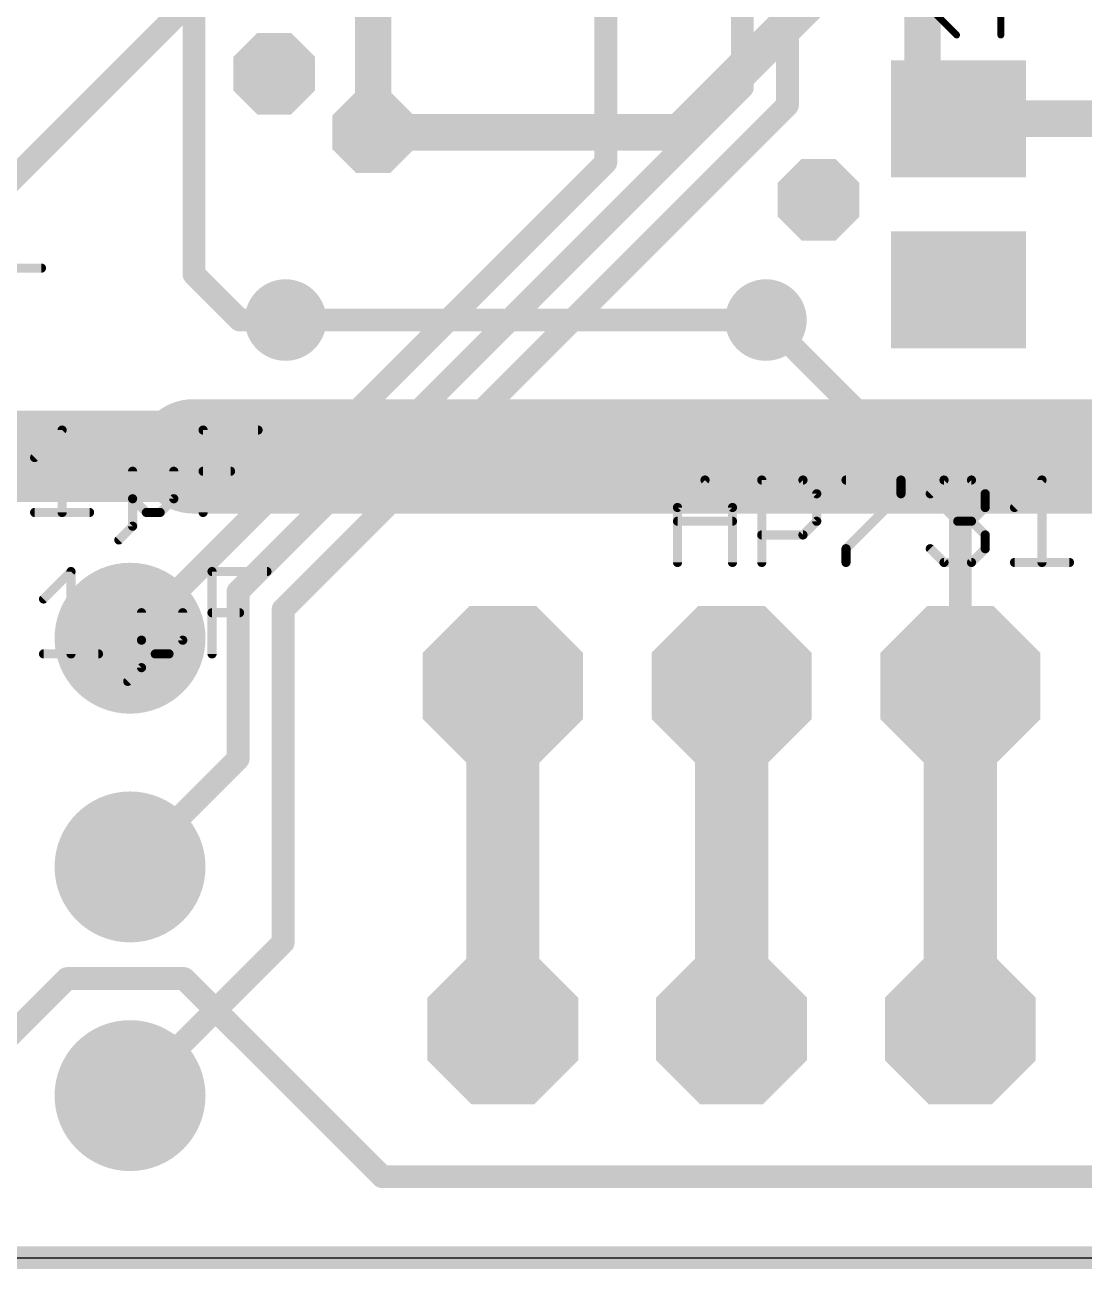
# Model space of a CAD drawing. Extents: x -2.6 to 77.4, y -0.1 to 55.9.
# Drawn here: x 22.63 to 34.39, y -0.13 to 13.69 of the extents above; entities that cross this region are included whole.
import ezdxf

# ---------------------------------------------------------------- set-up
doc = ezdxf.new("R2010")
doc.units = 0
for name, color, linetype in [('1', 12, 'CONTINUOUS'), ('16', 132, 'CONTINUOUS'), ('17', 110, 'CONTINUOUS'), ('18', 110, 'CONTINUOUS'), ('20', 53, 'CONTINUOUS'), ('27', 253, 'CONTINUOUS')]:
    doc.layers.add(name, color=color, linetype=linetype)

# ---------------------------------------------------------------- blocks, each defined once
blk = doc.blocks.new('RECT')
blk.add_solid([(-0.5, -0.5), (0.5, -0.5), (-0.5, 0.5), (0.5, 0.5)])
blk = doc.blocks.new('ROUNDP')
at = {"const_width": 0.5}
blk.add_lwpolyline([(0, -0.25, 1), (0, 0.25, 1), (0, -0.25)], format="xyb", dxfattribs=at)
blk = doc.blocks.new('OCTAGONP')
at = {"const_width": 0.5}
blk.add_lwpolyline([(-0.25, -0.1036), (-0.25, 0.1036), (-0.1036, 0.25), (0.1036, 0.25), (0.25, 0.1036), (0.25, -0.1036), (0.1036, -0.25), (-0.1036, -0.25), (-0.25, -0.1036), (-0.25, 0.1036)], dxfattribs=at)
blk = doc.blocks.new('ROUNDV')
at = {"const_width": 0.5}
blk.add_lwpolyline([(0, -0.25, 1), (0, 0.25, 1), (0, -0.25)], format="xyb", dxfattribs=at)
blk = doc.blocks.new('OCTAGONV')
at = {"const_width": 0.5}
blk.add_lwpolyline([(-0.25, -0.1036), (-0.25, 0.1036), (-0.1036, 0.25), (0.1036, 0.25), (0.25, 0.1036), (0.25, -0.1036), (0.1036, -0.25), (-0.1036, -0.25), (-0.25, -0.1036), (-0.25, 0.1036)], dxfattribs=at)

msp = doc.modelspace()

# ---------------------------------------------------------------- linework, layer by layer
at = {"layer": '1'}
for points, const_width in [([(31.1, 20.447), (31.1, 12.8)], 0.254), ([(29.083, 18.481), (29.083, 12.163)], 0.254), ([(32.6, 12.716), (32.6, 17.3)], 0.4064), ([(26.5, 12.5), (26.5, 17)], 0.4064), ([(30.6, 16.383), (30.6, 13)], 0.254), ([(24.511, 16.256), (24.511, 10.922)], 0.254), ([(30.6, 13), (25, 7.4)], 0.254), ([(31.1, 12.8), (25.5, 7.2)], 0.254), ([(33, 12.65), (32.6, 12.716)], 0.4064), ([(35.2, 12.65), (33, 12.65)], 0.4064), ([(29.083, 12.163), (23.8, 6.88)], 0.254), ([(24.511, 10.922), (25.019, 10.414)], 0.254), ([(25.019, 10.414), (25.527, 10.414)], 0.254), ([(30.861, 10.414), (33.02, 8.255)], 0.254), ([(33.02, 8.255), (33.02, 6.35)], 0.254), ([(25, 7.4), (25, 5.54)], 0.254), ([(25.5, 7.2), (25.5, 3.5)], 0.254), ([(25, 5.54), (23.8, 4.34)], 0.254), ([(25.5, 3.5), (23.8, 1.8)], 0.254), ([(0, 0), (68.6, 0)], 0.254)]:
    msp.add_lwpolyline(points, dxfattribs=dict(at, const_width=const_width))
for points, const_width in [([(30.5365, 13, 1), (30.6635, 13)], 0.127), ([(30.6449, 12.9551, 1), (30.5551, 13.0449)], 0.127), ([(31.0365, 12.8, 1), (31.1635, 12.8)], 0.127), ([(31.1449, 12.7551, 1), (31.0551, 12.8449)], 0.127), ([(32.6165, 12.8162, 1), (32.5835, 12.6158)], 0.2032), ([(33, 12.7516, 1), (33, 12.5484)], 0.2032), ([(32.4984, 12.716, 1), (32.7016, 12.716)], 0.2032), ([(32.9835, 12.5498, 1), (33.0165, 12.7502)], 0.2032), ([(26.3984, 12.5, 1), (26.6016, 12.5)], 0.2032), ([(29.0195, 12.163, 1), (29.1465, 12.163)], 0.127), ([(29.1279, 12.1181, 1), (29.0381, 12.2079)], 0.127), ([(24.5559, 10.9669, 1), (24.4661, 10.8771)], 0.127), ([(24.4475, 10.922, 1), (24.5745, 10.922)], 0.127), ([(25.019, 10.4775, 1), (25.019, 10.3505)], 0.127), ([(24.9741, 10.3691, 1), (25.0639, 10.4589)], 0.127), ([(25.527, 10.3505, 1), (25.527, 10.4775)], 0.127), ([(30.9059, 10.4589, 1), (30.8161, 10.3691)], 0.127), ([(33.0835, 8.255, 1), (32.9565, 8.255)], 0.127), ([(32.9751, 8.2101, 1), (33.0649, 8.2999)], 0.127), ([(25.0635, 7.4, 1), (24.9365, 7.4)], 0.127), ([(24.9551, 7.4449, 1), (25.0449, 7.3551)], 0.127), ([(25.5635, 7.2, 1), (25.4365, 7.2)], 0.127), ([(25.4551, 7.2449, 1), (25.5449, 7.1551)], 0.127), ([(23.7551, 6.9249, 1), (23.8449, 6.8351)], 0.127), ([(32.9565, 6.35, 1), (33.0835, 6.35)], 0.127), ([(25.0449, 5.4951, 1), (24.9551, 5.5849)], 0.127), ([(24.9365, 5.54, 1), (25.0635, 5.54)], 0.127), ([(23.7551, 4.3849, 1), (23.8449, 4.2951)], 0.127), ([(25.5449, 3.4551, 1), (25.4551, 3.5449)], 0.127), ([(25.4365, 3.5, 1), (25.5635, 3.5)], 0.127), ([(23.7551, 1.8449, 1), (23.8449, 1.7551)], 0.127)]:
    msp.add_lwpolyline(points, format="xyb", dxfattribs=dict(at, const_width=const_width))
at = {"layer": '16'}
for points, const_width in [([(29.9, 12.5), (32.6, 15.2)], 0.4064), ([(24.519, 14), (21.441, 10.922)], 0.254), ([(26.5, 12.5), (29.9, 12.5)], 0.4064), ([(25.527, 10.414), (30.861, 10.414)], 0.254), ([(24.5, 8.9), (21.844, 8.9)], 1.016), ([(24.5, 8.9), (37.4917, 8.9)], 1.27), ([(27.94, 6.35), (27.94, 2.54)], 0.8128), ([(30.48, 6.35), (30.48, 2.54)], 0.8128), ([(33.02, 6.35), (33.02, 2.54)], 0.8128), ([(22.25, 2.25), (23.1, 3.1)], 0.254), ([(23.1, 3.1), (24.4, 3.1)], 0.254), ([(24.4, 3.1), (26.6, 0.9)], 0.254), ([(26.6, 0.9), (36.46, 0.9)], 0.254), ([(0, 0), (68.6, 0)], 0.254)]:
    msp.add_lwpolyline(points, dxfattribs=dict(at, const_width=const_width))
for points, const_width in [([(26.5, 12.6016, 1), (26.5, 12.3984)], 0.2032), ([(29.8282, 12.5718, 1), (29.9718, 12.4282)], 0.2032), ([(29.9, 12.3984, 1), (29.9, 12.6016)], 0.2032), ([(25.527, 10.4775, 1), (25.527, 10.3505)], 0.127), ([(30.861, 10.3505, 1), (30.861, 10.4775)], 0.127), ([(24.5, 9.2175, 1), (24.5, 8.5825)], 0.635), ([(24.5, 8.646, 1), (24.5, 9.154)], 0.508), ([(28.1432, 6.35, 1), (27.7368, 6.35)], 0.4064), ([(30.6832, 6.35, 1), (30.2768, 6.35)], 0.4064), ([(33.2232, 6.35, 1), (32.8168, 6.35)], 0.4064), ([(23.1, 3.1635, 1), (23.1, 3.0365)], 0.127), ([(23.1449, 3.0551, 1), (23.0551, 3.1449)], 0.127), ([(24.4449, 3.1449, 1), (24.3551, 3.0551)], 0.127), ([(24.4, 3.0365, 1), (24.4, 3.1635)], 0.127), ([(27.7368, 2.54, 1), (28.1432, 2.54)], 0.4064), ([(30.2768, 2.54, 1), (30.6832, 2.54)], 0.4064), ([(32.8168, 2.54, 1), (33.2232, 2.54)], 0.4064), ([(26.6, 0.9635, 1), (26.6, 0.8365)], 0.127), ([(26.5551, 0.8551, 1), (26.6449, 0.9449)], 0.127)]:
    msp.add_lwpolyline(points, format="xyb", dxfattribs=dict(at, const_width=const_width))
at = {"layer": '20'}
msp.add_line((0, 0), (66.04, 0), dxfattribs=at)
at = {"layer": '27'}
for points, const_width in [([(33.4699, 13.5796), (33.4699, 14.0711)], 0.0762), ([(32.9784, 13.5796), (32.7327, 13.8253)], 0.0762), ([(22.2063, 10.991), (22.8165, 10.991)], 0.1016), ([(22.7406, 8.8869), (23.0456, 9.192)], 0.1016), ([(23.0456, 9.192), (23.0456, 8.2768)], 0.1016), ([(24.6116, 8.2768), (24.6116, 9.192)], 0.1016), ([(24.6116, 9.192), (25.2217, 9.192)], 0.1016), ([(23.8286, 8.7344), (23.8286, 8.4293)], 0.1016), ([(24.2862, 8.4293), (24.2862, 8.7344)], 0.1016), ([(24.6116, 8.7344), (24.9167, 8.7344)], 0.1016), ([(29.8798, 8.3319), (30.1849, 8.637)], 0.1016), ([(30.1849, 8.637), (30.4899, 8.3319)], 0.1016), ([(30.8153, 7.7218), (30.8153, 8.637)], 0.1016), ([(30.8153, 8.637), (31.2729, 8.637)], 0.1016), ([(31.2729, 8.637), (31.4254, 8.4845)], 0.1016), ([(31.7508, 8.637), (32.361, 8.637)], 0.1016), ([(32.361, 8.637), (32.361, 8.4845)], 0.1016), ([(32.6864, 8.4845), (32.8389, 8.637)], 0.1016), ([(32.8389, 8.637), (33.1439, 8.637)], 0.1016), ([(33.1439, 8.637), (33.2965, 8.4845)], 0.1016), ([(33.6219, 8.3319), (33.9269, 8.637)], 0.1016), ([(33.9269, 8.637), (33.9269, 7.7218)], 0.1016), ([(23.8286, 8.4293), (23.9812, 8.2768)], 0.1016), ([(23.8286, 8.4293), (23.8286, 8.1243)], 0.1016), ([(24.1337, 8.2768), (24.2862, 8.4293)], 0.1016), ([(31.4254, 8.4845), (31.4254, 8.1794)], 0.1016), ([(32.361, 8.4845), (31.7508, 7.8743)], 0.1016), ([(33.2965, 8.4845), (33.2965, 8.3319)], 0.1016), ([(22.7406, 8.2768), (23.3507, 8.2768)], 0.1016), ([(23.9812, 8.2768), (24.1337, 8.2768)], 0.1016), ([(29.8798, 7.7218), (29.8798, 8.3319)], 0.1016), ([(30.4899, 8.3319), (30.4899, 7.7218)], 0.1016), ([(33.2965, 8.3319), (33.1439, 8.1794)], 0.1016), ([(23.8286, 8.1243), (23.6761, 7.9717)], 0.1016), ([(29.8798, 8.1794), (30.4899, 8.1794)], 0.1016), ([(31.4254, 8.1794), (31.2729, 8.0269)], 0.1016), ([(33.1439, 8.1794), (32.9914, 8.1794)], 0.1016), ([(33.1439, 8.1794), (33.2965, 8.0269)], 0.1016), ([(31.2729, 8.0269), (30.8153, 8.0269)], 0.1016), ([(33.2965, 8.0269), (33.2965, 7.8743)], 0.1016), ([(31.7508, 7.8743), (31.7508, 7.7218)], 0.1016), ([(32.8389, 7.7218), (32.6864, 7.8743)], 0.1016), ([(33.2965, 7.8743), (33.1439, 7.7218)], 0.1016), ([(33.1439, 7.7218), (32.8389, 7.7218)], 0.1016), ([(33.6219, 7.7218), (34.232, 7.7218)], 0.1016), ([(22.8396, 7.3159), (23.1446, 7.621)], 0.1016), ([(23.1446, 7.621), (23.1446, 6.7058)], 0.1016), ([(24.7106, 6.7058), (24.7106, 7.621)], 0.1016), ([(24.7106, 7.621), (25.3207, 7.621)], 0.1016), ([(23.9276, 7.1634), (23.9276, 6.8583)], 0.1016), ([(24.3852, 6.8583), (24.3852, 7.1634)], 0.1016), ([(24.7106, 7.1634), (25.0157, 7.1634)], 0.1016), ([(23.9276, 6.8583), (24.0802, 6.7058)], 0.1016), ([(23.9276, 6.8583), (23.9276, 6.5533)], 0.1016), ([(24.2327, 6.7058), (24.3852, 6.8583)], 0.1016), ([(22.8396, 6.7058), (23.4497, 6.7058)], 0.1016), ([(24.0802, 6.7058), (24.2327, 6.7058)], 0.1016), ([(23.9276, 6.5533), (23.7751, 6.4007)], 0.1016)]:
    msp.add_lwpolyline(points, dxfattribs=dict(at, const_width=const_width))
for points, const_width in [([(32.9649, 13.5661, 1), (32.9919, 13.5931)], 0.0381), ([(33.4509, 13.5796, 1), (33.489, 13.5796)], 0.0381), ([(22.8165, 10.9656, 1), (22.8165, 11.0164)], 0.0508), ([(23.071, 9.192, 1), (23.0202, 9.192)], 0.0508), ([(23.0636, 9.174, 1), (23.0277, 9.2099)], 0.0508), ([(24.637, 9.192, 1), (24.5862, 9.192)], 0.0508), ([(24.6116, 9.2174, 1), (24.6116, 9.1666)], 0.0508), ([(25.2217, 9.1666, 1), (25.2217, 9.2174)], 0.0508), ([(22.7226, 8.9049, 1), (22.7585, 8.869)], 0.0508), ([(23.854, 8.7344, 1), (23.8032, 8.7344)], 0.0508), ([(24.3116, 8.7344, 1), (24.2608, 8.7344)], 0.0508), ([(24.6116, 8.7598, 1), (24.6116, 8.709)], 0.0508), ([(24.9167, 8.709, 1), (24.9167, 8.7598)], 0.0508), ([(30.2028, 8.6549, 1), (30.1669, 8.619)], 0.0508), ([(30.2028, 8.619, 1), (30.1669, 8.6549)], 0.0508), ([(30.8407, 8.637, 1), (30.7899, 8.637)], 0.0508), ([(30.8153, 8.6624, 1), (30.8153, 8.6116)], 0.0508), ([(31.2909, 8.6549, 1), (31.2549, 8.619)], 0.0508), ([(31.2729, 8.6116, 1), (31.2729, 8.6624)], 0.0508), ([(31.7508, 8.6624, 1), (31.7508, 8.6116)], 0.0508), ([(32.3864, 8.637, 1), (32.3356, 8.637)], 0.0508), ([(32.361, 8.6116, 1), (32.361, 8.6624)], 0.0508), ([(32.8389, 8.6624, 1), (32.8389, 8.6116)], 0.0508), ([(32.8568, 8.619, 1), (32.8209, 8.6549)], 0.0508), ([(33.1619, 8.6549, 1), (33.126, 8.619)], 0.0508), ([(33.1439, 8.6116, 1), (33.1439, 8.6624)], 0.0508), ([(33.9523, 8.637, 1), (33.9015, 8.637)], 0.0508), ([(33.9449, 8.619, 1), (33.909, 8.6549)], 0.0508), ([(23.854, 8.4293, 1), (23.8032, 8.4293)], 0.0508), ([(23.8032, 8.4293, 1), (23.854, 8.4293)], 0.0508), ([(23.8466, 8.4473, 1), (23.8107, 8.4114)], 0.0508), ([(24.2608, 8.4293, 1), (24.3116, 8.4293)], 0.0508), ([(24.3042, 8.4114, 1), (24.2683, 8.4473)], 0.0508), ([(31.4508, 8.4845, 1), (31.4, 8.4845)], 0.0508), ([(31.4075, 8.4665, 1), (31.4434, 8.5024)], 0.0508), ([(32.3356, 8.4845, 1), (32.3864, 8.4845)], 0.0508), ([(32.3789, 8.4665, 1), (32.343, 8.5024)], 0.0508), ([(32.6684, 8.5024, 1), (32.7043, 8.4665)], 0.0508), ([(33.3219, 8.4845, 1), (33.2711, 8.4845)], 0.0508), ([(33.2785, 8.4665, 1), (33.3144, 8.5024)], 0.0508), ([(22.7406, 8.3022, 1), (22.7406, 8.2514)], 0.0508), ([(23.0202, 8.2768, 1), (23.071, 8.2768)], 0.0508), ([(23.3507, 8.2514, 1), (23.3507, 8.3022)], 0.0508), ([(23.9812, 8.3022, 1), (23.9812, 8.2514)], 0.0508), ([(23.9632, 8.2588, 1), (23.9991, 8.2948)], 0.0508), ([(24.1157, 8.2948, 1), (24.1516, 8.2588)], 0.0508), ([(24.1337, 8.2514, 1), (24.1337, 8.3022)], 0.0508), ([(24.5862, 8.2768, 1), (24.637, 8.2768)], 0.0508), ([(29.9052, 8.3319, 1), (29.8544, 8.3319)], 0.0508), ([(29.8618, 8.3499, 1), (29.8978, 8.314)], 0.0508), ([(30.5153, 8.3319, 1), (30.4645, 8.3319)], 0.0508), ([(30.472, 8.314, 1), (30.5079, 8.3499)], 0.0508), ([(33.2711, 8.3319, 1), (33.3219, 8.3319)], 0.0508), ([(33.3144, 8.314, 1), (33.2785, 8.3499)], 0.0508), ([(33.6039, 8.3499, 1), (33.6398, 8.314)], 0.0508), ([(23.8466, 8.1063, 1), (23.8107, 8.1422)], 0.0508), ([(29.8798, 8.2048, 1), (29.8798, 8.154)], 0.0508), ([(30.4899, 8.154, 1), (30.4899, 8.2048)], 0.0508), ([(31.4, 8.1794, 1), (31.4508, 8.1794)], 0.0508), ([(31.4434, 8.1614, 1), (31.4075, 8.1974)], 0.0508), ([(32.9914, 8.2048, 1), (32.9914, 8.154)], 0.0508), ([(33.1619, 8.1974, 1), (33.126, 8.1614)], 0.0508), ([(33.126, 8.1974, 1), (33.1619, 8.1614)], 0.0508), ([(33.1439, 8.154, 1), (33.1439, 8.2048)], 0.0508), ([(23.8032, 8.1243, 1), (23.854, 8.1243)], 0.0508), ([(30.8153, 8.0523, 1), (30.8153, 8.0015)], 0.0508), ([(31.2549, 8.0448, 1), (31.2909, 8.0089)], 0.0508), ([(31.2729, 8.0015, 1), (31.2729, 8.0523)], 0.0508), ([(33.3219, 8.0269, 1), (33.2711, 8.0269)], 0.0508), ([(33.2785, 8.0089, 1), (33.3144, 8.0448)], 0.0508), ([(23.6581, 7.9897, 1), (23.6941, 7.9538)], 0.0508), ([(31.7762, 7.8743, 1), (31.7254, 7.8743)], 0.0508), ([(31.7329, 7.8923, 1), (31.7688, 7.8564)], 0.0508), ([(32.7043, 7.8923, 1), (32.6684, 7.8564)], 0.0508), ([(33.2711, 7.8743, 1), (33.3219, 7.8743)], 0.0508), ([(33.3144, 7.8564, 1), (33.2785, 7.8923)], 0.0508), ([(29.8544, 7.7218, 1), (29.9052, 7.7218)], 0.0508), ([(30.4645, 7.7218, 1), (30.5153, 7.7218)], 0.0508), ([(30.7899, 7.7218, 1), (30.8407, 7.7218)], 0.0508), ([(31.7254, 7.7218, 1), (31.7762, 7.7218)], 0.0508), ([(32.8389, 7.7472, 1), (32.8389, 7.6964)], 0.0508), ([(32.8209, 7.7038, 1), (32.8568, 7.7398)], 0.0508), ([(33.126, 7.7398, 1), (33.1619, 7.7038)], 0.0508), ([(33.1439, 7.6964, 1), (33.1439, 7.7472)], 0.0508), ([(33.6219, 7.7472, 1), (33.6219, 7.6964)], 0.0508), ([(33.9015, 7.7218, 1), (33.9523, 7.7218)], 0.0508), ([(34.232, 7.6964, 1), (34.232, 7.7472)], 0.0508), ([(23.17, 7.621, 1), (23.1192, 7.621)], 0.0508), ([(23.1626, 7.603, 1), (23.1267, 7.6389)], 0.0508), ([(24.736, 7.621, 1), (24.6852, 7.621)], 0.0508), ([(24.7106, 7.6464, 1), (24.7106, 7.5956)], 0.0508), ([(25.3207, 7.5956, 1), (25.3207, 7.6464)], 0.0508), ([(22.8216, 7.3339, 1), (22.8575, 7.298)], 0.0508), ([(23.953, 7.1634, 1), (23.9022, 7.1634)], 0.0508), ([(24.4106, 7.1634, 1), (24.3598, 7.1634)], 0.0508), ([(24.7106, 7.1888, 1), (24.7106, 7.138)], 0.0508), ([(25.0157, 7.138, 1), (25.0157, 7.1888)], 0.0508), ([(23.953, 6.8583, 1), (23.9022, 6.8583)], 0.0508), ([(23.9022, 6.8583, 1), (23.953, 6.8583)], 0.0508), ([(23.9456, 6.8763, 1), (23.9097, 6.8404)], 0.0508), ([(24.3598, 6.8583, 1), (24.4106, 6.8583)], 0.0508), ([(24.4032, 6.8404, 1), (24.3673, 6.8763)], 0.0508), ([(22.8396, 6.7312, 1), (22.8396, 6.6804)], 0.0508), ([(23.1192, 6.7058, 1), (23.17, 6.7058)], 0.0508), ([(23.4497, 6.6804, 1), (23.4497, 6.7312)], 0.0508), ([(24.0802, 6.7312, 1), (24.0802, 6.6804)], 0.0508), ([(24.0622, 6.6878, 1), (24.0981, 6.7238)], 0.0508), ([(24.2147, 6.7238, 1), (24.2506, 6.6878)], 0.0508), ([(24.2327, 6.6804, 1), (24.2327, 6.7312)], 0.0508), ([(24.6852, 6.7058, 1), (24.736, 6.7058)], 0.0508), ([(23.9022, 6.5533, 1), (23.953, 6.5533)], 0.0508), ([(23.9456, 6.5353, 1), (23.9097, 6.5712)], 0.0508), ([(23.7571, 6.4187, 1), (23.7931, 6.3828)], 0.0508)]:
    msp.add_lwpolyline(points, format="xyb", dxfattribs=dict(at, const_width=const_width))

# ---------------------------------------------------------------- block references
at = {"layer": '1', "xscale": 1.3, "yscale": 1.5, "rotation": 270}
for p in [(33, 12.65), (33, 10.75)]:
    msp.add_blockref('RECT', p, dxfattribs=at)
at = {"layer": '17'}
for name, p, xscale, yscale, rotation in [('ROUNDP', (23.8, 6.88), 1.6764, 1.6764, 180), ('ROUNDP', (23.8, 6.88), 1.6764, 1.6764, 180), ('OCTAGONP', (27.94, 6.35), 1.778, 1.778, 270), ('OCTAGONP', (27.94, 6.35), 1.778, 1.778, 270), ('OCTAGONP', (30.48, 6.35), 1.778, 1.778, 270), ('OCTAGONP', (30.48, 6.35), 1.778, 1.778, 270), ('OCTAGONP', (33.02, 6.35), 1.778, 1.778, 270), ('OCTAGONP', (33.02, 6.35), 1.778, 1.778, 270), ('ROUNDP', (23.8, 4.34), 1.6764, 1.6764, 180), ('ROUNDP', (23.8, 4.34), 1.6764, 1.6764, 180), ('ROUNDP', (23.8, 1.8), 1.6764, 1.6764, 180), ('ROUNDP', (23.8, 1.8), 1.6764, 1.6764, 180)]:
    msp.add_blockref(name, p, dxfattribs=dict(at, xscale=xscale, yscale=yscale, rotation=rotation))
at = {"layer": '17', "xscale": 1.6764, "yscale": 1.6764}
for p in [(27.94, 2.54), (27.94, 2.54), (30.48, 2.54), (30.48, 2.54), (33.02, 2.54), (33.02, 2.54)]:
    msp.add_blockref('OCTAGONP', p, dxfattribs=at)
at = {"layer": '18', "xscale": 0.9064, "yscale": 0.9064}
for name, p in [('OCTAGONV', (25.4, 13.15)), ('OCTAGONV', (25.4, 13.15)), ('OCTAGONV', (26.5, 12.5)), ('OCTAGONV', (26.5, 12.5)), ('OCTAGONV', (31.446, 11.75)), ('OCTAGONV', (31.446, 11.75)), ('ROUNDV', (25.527, 10.414)), ('ROUNDV', (25.527, 10.414)), ('ROUNDV', (30.861, 10.414)), ('ROUNDV', (30.861, 10.414))]:
    msp.add_blockref(name, p, dxfattribs=at)

doc.saveas('drawing.dxf')
